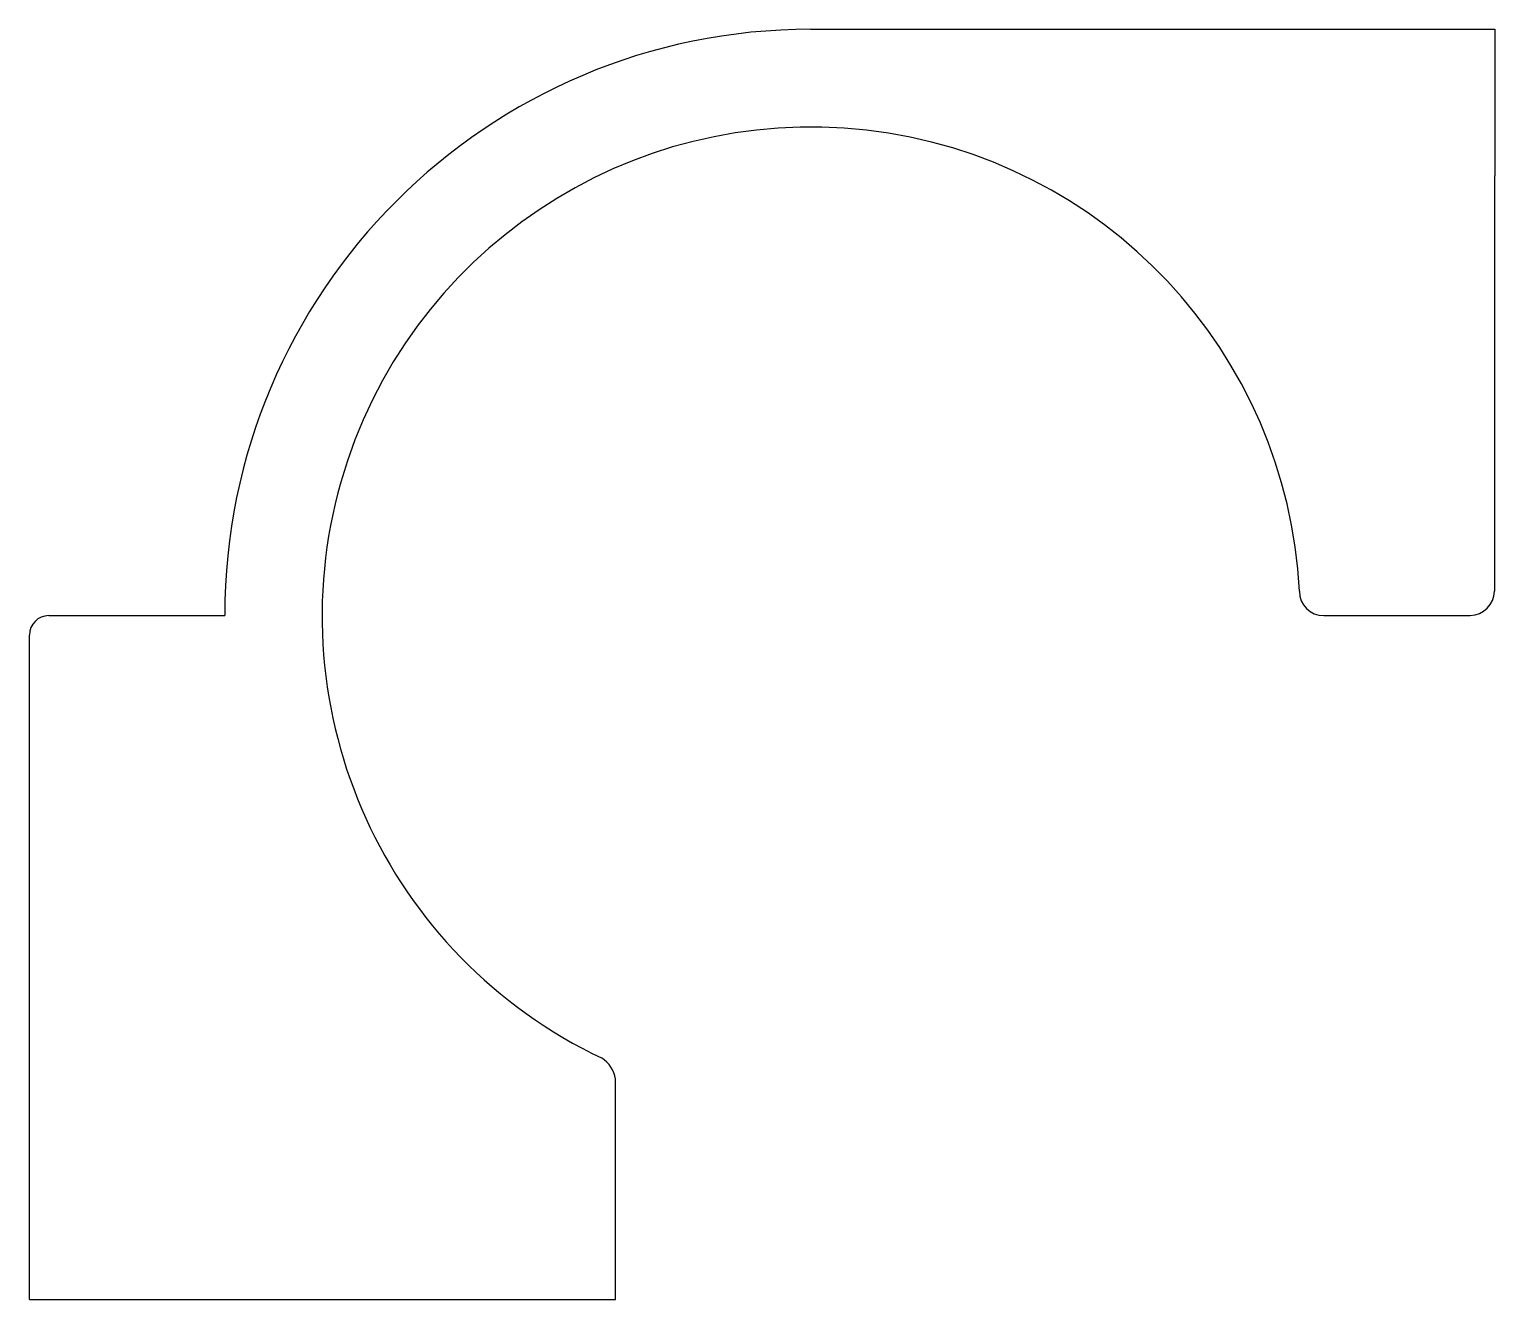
# Model space of a CAD drawing. Header units: millimetres. Extents: x 2142 to 3118, y 1111 to 1965.
# Drawn here: x 2141.7 to 2291.7, y 1111 to 1241 of the extents above.
import ezdxf

# ---------------------------------------------------------------- set-up
doc = ezdxf.new("R2010")
doc.units = ezdxf.units.MM
doc.layers.get('0').update_dxf_attribs({"color": 112})

msp = doc.modelspace()

# ---------------------------------------------------------------- linework, layer by layer
for p, q in [((2221.67, 1241.04), (2291.67, 1241.04)), ((2291.67, 1241.04), (2291.67, 1226.04)), ((2291.67, 1183.54), (2291.67, 1226.04)), ((2143.67, 1181.04), (2161.67, 1181.04)), ((2274.17, 1181.04), (2289.17, 1181.04)), ((2141.67, 1111.04), (2141.67, 1179.04)), ((2201.67, 1111.04), (2201.67, 1133.63)), ((2141.67, 1111.04), (2201.67, 1111.04))]:
    msp.add_line(p, q)
for centre, radius, start, end in [((2221.67, 1181.04), 60, 90, 180), ((2221.69, 1180.99), 50.05, 2.913, 244.7035), ((2274.17, 1183.54), 2.5, 180, 270), ((2289.05, 1183.65), 2.61, 272.4549, 357.5451), ((2143.67, 1179.04), 2, 90, 180), ((2198.52, 1133.1), 3.19, 9.5075, 56.0975)]:
    msp.add_arc(centre, radius, start, end)

doc.saveas('drawing.dxf')
